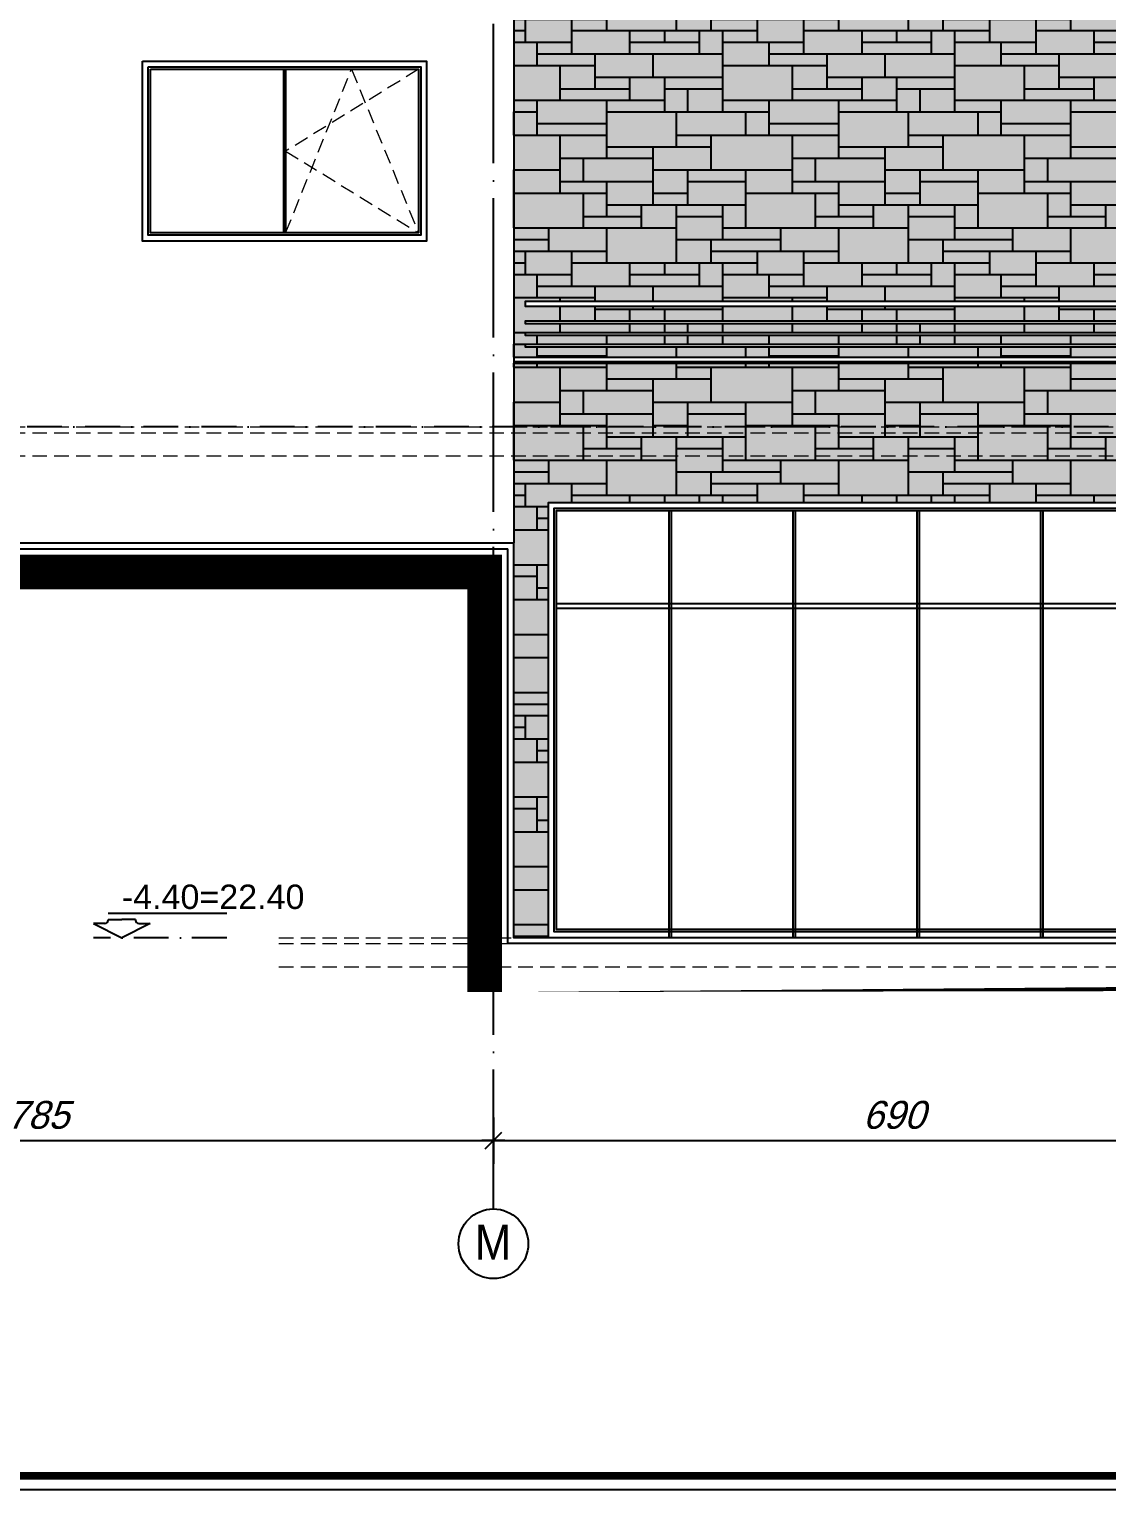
# Model space of a CAD drawing. Extents: x 9615146 to 9672346, y 4699603 to 4705703.
# Drawn here: x 9617002 to 9617931, y 4699603 to 4700861 of the extents above; entities that cross this region are included whole.
import ezdxf
from ezdxf.enums import TextEntityAlignment as Align

# ---------------------------------------------------------------- set-up
doc = ezdxf.new("R2010")
doc.units = 0
doc.header["$LTSCALE"] = 0.5
doc.header["$MEASUREMENT"] = 0
doc.header["$PDSIZE"] = -1
for name, pattern in [('ACAD_ISO04W100', [30, 24, -3, 0, -3]), ('DASHED', [0.75, 0.5, -0.25]), ('OSI1000', [5, 3, -1, 0, -1])]:
    doc.linetypes.add(name, pattern=pattern)
doc.layers.get('0').update_dxf_attribs({"color": 251, "linetype": 'CONTINUOUS'})
doc.layers.get('Defpoints').update_dxf_attribs({"color": 251, "linetype": 'CONTINUOUS'})
for name, color, linetype in [('_axis', 1, 'ACAD_ISO04W100'), ('_axis_num', 1, 'CONTINUOUS'), ('_dimension', 4, 'CONTINUOUS'), ('_dimension_evel', 4, 'CONTINUOUS'), ('_hatch', 9, 'CONTINUOUS'), ('_hatch_construction', 252, 'CONTINUOUS'), ('_table', 3, 'CONTINUOUS'), ('fasadi', 147, 'CONTINUOUS')]:
    doc.layers.add(name, color=color, linetype=linetype)
doc.layers.add('_punk', color=8, linetype='DASHED', lineweight=9)
doc.styles.add('HEB1', font='', dxfattribs={"width": 0.8, "oblique": 17})
doc.styles.add('POMESHTENIA', font='arial.ttf', dxfattribs={"width": 0.9})
doc.styles.add('WIN', font='swindos.shx', dxfattribs={"oblique": 17})
doc.styles.get('HEB1').set_extended_font_data('HebarU Cyr')
doc.dimstyles.new('dim_50', dxfattribs={"dimtxt": 24, "dimasz": 1, "dimexe": 30, "dimexo": 0, "dimgap": 10, "dimtad": 1, "dimdec": 1, "dimrnd": 0.5, "dimdsep": 46, "dimtxsty": 'WIN', "dimblk1": '1', "dimblk2": '1', "dimsah": 1, "dimcen": 15, "dimdle": 10, "dimse1": 1, "dimse2": 1, "dimadec": 0, "dimazin": 0, "dimtfac": 1, "dimtdec": 1, "dimtix": 1, "dimtmove": 2, "dimatfit": 3, "dimldrblk": '1', "dimfxl": 1, "dimtolj": 1, "dimarcsym": 0})
pattern_1 = [(0, (0, 0), (0, 200), [150, -50]), (0, (0, 10), (0, 200), [-60, 60, -30, 50]), (0, (0, 20), (0, 200), [-90, 110]), (0, (0, 30), (0, 200), [90, -110]), (0, (0, 40), (0, 200), [-40, 160]), (0, (0, 50), (0, 200), [70, -50, 60, -20]), (0, (70, 60), (0, 200), [160, -40]), (0, (-10, 70), (0, 200), [110, -90]), (0, (-40, 80), (0, 200), [90, -110]), (0, (0, 90), (0, 200), [160, -40]), (0, (0, 100), (0, 200), [-80, 50, -30, 40]), (0, (100, 110), (0, 200), [120, -80]), (0, (20, 120), (0, 200), [80, -40, 30, -50]), (0, (60, 130), (0, 200), [80, -30, 50, -40]), (0, (140, 140), (0, 200), [120, -80]), (0, (60, 150), (0, 200), [80, -120]), (0, (100, 160), (0, 200), [90, -110]), (0, (100, 170), (0, 200), [-60, 140]), (0, (40, 180), (0, 200), [60, -140]), (0, (100, 190), (0, 200), [140, -60]), (90, (0, 80), (-200, 1.224646799147353e-14), [30, -80, 70, -20]), (90, (20, 90), (-200, 1.224646799147353e-14), [50, -30, 20, -100]), (90, (30, 50), (-200, 1.224646799147353e-14), [20, -180]), (90, (40, 30), (-200, 1.224646799147353e-14), [20, -120, 30, -30]), (90, (50, 70), (-200, 1.224646799147353e-14), [20, -180]), (90, (60, 0), (-200, 1.224646799147353e-14), [30, -90, 50, -30]), (90, (70, 40), (-200, 1.224646799147353e-14), [30, -170]), (90, (80, 90), (-200, 1.224646799147353e-14), [30, -10, 20, -140]), (90, (90, 10), (-200, 1.224646799147353e-14), [30, -170]), (90, (100, 60), (-200, 1.224646799147353e-14), [30, -10, 30, -20, 50, -60]), (90, (120, 60), (-200, 1.224646799147353e-14), [-140, 20, -20, 20]), (90, (130, 90), (-200, 1.224646799147353e-14), [20, -180]), (90, (140, 20), (-200, 1.224646799147353e-14), [20, -70, 50, -60]), (90, (150, 50), (-200, 1.224646799147353e-14), [10, -130, 30, -30]), (90, (160, 60), (-200, 1.224646799147353e-14), [50, -50, 30, -70]), (90, (170, 110), (-200, 1.224646799147353e-14), [30, -50, 20, -100]), (90, (180, 40), (-200, 1.224646799147353e-14), [20, -180]), (90, (190, 60), (-200, 1.224646799147353e-14), [20, -60, 30, -90])]

# ---------------------------------------------------------------- blocks, each defined once
blk = doc.blocks.new('rtyre')
at = {"layer": '_dimension_evel', "ltscale": 20}
for p, q in [((-21.08991620464076, 37.79426300298655), (161.5563992843381, 37.79426284031797)), ((-21.08991621457972, 28.28064290881593), (-21.08991621457972, 26.78341123343125)), ((-21.08991621457972, 28.28064290881593), (2.484011929482222e-08, 28.28064289018948)), ((21.0899162642454, 28.28064287032612), (2.484011929482222e-08, 28.28064289018948)), ((21.0899162642454, 28.28064287032612), (21.08991626175703, 26.78341119617835)), ((-25.98991621100868, 21.88341124133149), (-43.67999989444797, 21.88341125623265)), ((-43.67999989444797, 21.88341125623265), (0, 0)), ((43.67999993170088, 21.88341117924574), (0, 0)), ((25.98991624826158, 21.88341119538381), (43.67999993170088, 21.88341117924574))]:
    blk.add_line(p, q, dxfattribs=at)
for centre, major_axis, ratio, start_param, end_param in [((-25.98991620603192, 26.78341123839346), (3.464823224053962, 3.464823224053962), 0.9999999998278931, 3.926990816057631, 5.497787142683389), ((25.98991625322378, 26.78341119245306), (-3.464823224673926, 3.464823224673926), 0.9999999994715169, 0.7853981629014264, 2.356194488915409)]:
    blk.add_ellipse(centre, major_axis=major_axis, ratio=ratio, start_param=start_param, end_param=end_param, dxfattribs=at)
at = {"layer": '_dimension_evel', "linetype": 'OSI1000', "ltscale": 20, "style": 'HEB1', "oblique": 359.9999999871126, "width": 0.79999999781503}
blk.add_attdef('+12.50', (3.974128048866987e-08, 44.24032013564283), '', height=41.99999997485429, rotation=359.9999999466392, dxfattribs=at)
blk = doc.blocks.new('1')
for p, q in [((0, 20), (0, -20)), ((-10, 0), (10, 0)), ((-7.071067811866669, -7.07106781186485), (7.071067811866669, 7.07106781186485))]:
    blk.add_line(p, q)
blk = doc.blocks.new('*D35')
at = {"layer": '_dimension', "color": 0, "lineweight": -2, "ltscale": 30, "transparency": 16777216}
blk.add_line((9616618.490827398, 4699904.143952237), (9617401.490827378, 4699904.143952237), dxfattribs=at)
at = {"layer": 'Defpoints', "color": 0, "ltscale": 30, "transparency": 16777216}
for p in [(9617402.490827378, 4699904.143952207, -1.862645149444409e-09), (9617402.490827378, 4699904.143952237), (9616617.490827398, 4699845.264959396)]:
    blk.add_point(p, dxfattribs=at)
at = {"layer": '_dimension', "color": 0, "lineweight": -2, "ltscale": 30, "transparency": 16777216, "rotation": 180}
blk.add_blockref('1', (9616617.490827398, 4699904.143952237), dxfattribs=at)
at = {"layer": '_dimension', "color": 0, "lineweight": -2, "ltscale": 30, "transparency": 16777216}
blk.add_blockref('1', (9617402.490827378, 4699904.143952237), dxfattribs=at)
at = {"layer": '_dimension', "color": 0, "ltscale": 30, "transparency": 16777216, "insert": (9617009.990827389, 4699926.143952237), "char_height": 24, "attachment_point": 5, "style": 'WIN'}
blk.add_mtext('\\A1;785', dxfattribs=at)
blk = doc.blocks.new('*D36')
at = {"layer": '_dimension', "color": 0, "lineweight": -2, "ltscale": 30, "transparency": 16777216}
blk.add_line((9617403.490827378, 4699904.143952237), (9618091.490826895, 4699904.143952237), dxfattribs=at)
at = {"layer": 'Defpoints', "color": 0, "ltscale": 30, "transparency": 16777216}
for p in [(9617402.490827378, 4699904.143952207, -1.862645149444409e-09), (9618092.490826895, 4699904.143952237, -1.862645149447799e-09), (9618092.490826895, 4699904.143952237)]:
    blk.add_point(p, dxfattribs=at)
at = {"layer": '_dimension', "color": 0, "lineweight": -2, "ltscale": 30, "transparency": 16777216, "rotation": 180}
blk.add_blockref('1', (9617402.490827378, 4699904.143952237), dxfattribs=at)
at = {"layer": '_dimension', "color": 0, "lineweight": -2, "ltscale": 30, "transparency": 16777216}
blk.add_blockref('1', (9618092.490826895, 4699904.143952237), dxfattribs=at)
at = {"layer": '_dimension', "color": 0, "ltscale": 30, "transparency": 16777216, "insert": (9617747.490827136, 4699926.143952237), "char_height": 24, "attachment_point": 5, "style": 'WIN'}
blk.add_mtext('\\A1;690', dxfattribs=at)

msp = doc.modelspace()

# ---------------------------------------------------------------- hatches: boundary and pattern name
at = {"layer": '_hatch', "ltscale": 30, "true_color": 0xb4b09d}
h = msp.add_hatch(color=253, dxfattribs=at)
h.dxf.hatch_style = 1
h.paths.add_polyline_path([(9617599.99086314, 4700878.838116315), (9617479.990834063, 4700878.838116315), (9617419.990831237, 4700878.838116315), (9617419.990831237, 4700578.838117587), (9618074.990826314, 4700578.838117587), (9618074.990826316, 4700587.838117577), (9617429.990831234, 4700587.838117706), (9617429.990831235, 4700589.838117704), (9618074.990826314, 4700589.838117575), (9618074.990826316, 4700597.838117578), (9617429.990831234, 4700597.838117706), (9617429.990831235, 4700599.838117704), (9618074.990826314, 4700599.838117575), (9618074.990826316, 4700607.838117577), (9617429.990831234, 4700607.838117707), (9617429.990831237, 4700609.838117704), (9618074.990826316, 4700609.838117575), (9618074.990826316, 4700622.838117576), (9617429.990831234, 4700622.838117707), (9617429.99083124, 4700626.838117702), (9618074.990826316, 4700626.838117573), (9618074.990826316, 4700713.83811676), (9618092.490826858, 4700713.83811676), (9618092.490826858, 4700714.838116317), (9618072.990826316, 4700714.838116316), (9618072.990826316, 4700718.838116316), (9618074.990826316, 4700718.838116316), (9618074.990826316, 4700878.838116315)])
h = msp.add_hatch(color=253, dxfattribs=at)
h.dxf.hatch_style = 1
h.paths.add_polyline_path([(9617419.990831237, 4700573.838117582), (9617419.990831237, 4700418.838118263), (9617419.990831245, 4700078.838118114), (9617449.990831237, 4700078.838118107), (9617449.990831237, 4700453.838117794), (9618092.49082687, 4700453.838117794), (9618092.490826864, 4700573.838117582)])
h.paths.add_polyline_path([(9618092.49082687, 4700453.838117793), (9618127.490826203, 4700453.838117793), (9618127.4908262, 4700573.838117582), (9618092.490826866, 4700573.838117583)])
at = {"layer": '_hatch_construction', "ltscale": 40}
h = msp.add_hatch(dxfattribs=at)
h.set_pattern_fill('CUTSTONE', color=250, scale=200, style=0, pattern_type=2)
h.set_pattern_definition(pattern_1)
h.paths.add_polyline_path([(9617599.99086314, 4700878.838116315), (9617479.990834063, 4700878.838116315), (9617419.990831237, 4700878.838116315), (9617419.990831237, 4700578.838117587), (9618074.990826314, 4700578.838117587), (9618074.990826316, 4700587.838117577), (9617429.990831234, 4700587.838117706), (9617429.990831235, 4700589.838117704), (9618074.990826314, 4700589.838117575), (9618074.990826316, 4700597.838117578), (9617429.990831234, 4700597.838117706), (9617429.990831235, 4700599.838117704), (9618074.990826314, 4700599.838117575), (9618074.990826316, 4700607.838117577), (9617429.990831234, 4700607.838117707), (9617429.990831237, 4700609.838117704), (9618074.990826316, 4700609.838117575), (9618074.990826316, 4700622.838117576), (9617429.990831234, 4700622.838117707), (9617429.99083124, 4700626.838117702), (9618074.990826316, 4700626.838117573), (9618074.990826316, 4700713.83811676), (9618092.490826858, 4700713.83811676), (9618092.490826858, 4700714.838116317), (9618072.990826316, 4700714.838116316), (9618072.990826316, 4700718.838116316), (9618074.990826316, 4700718.838116316), (9618074.990826316, 4700878.838116315)])
h = msp.add_hatch(dxfattribs=at)
h.set_pattern_fill('CUTSTONE', color=250, scale=200, style=0, pattern_type=2)
h.set_pattern_definition(pattern_1)
h.paths.add_polyline_path([(9617419.990831237, 4700573.838117582), (9617419.990831237, 4700418.838118263), (9617419.990831245, 4700078.838118114), (9617449.990831237, 4700078.838118107), (9617449.990831237, 4700453.838117794), (9618092.49082687, 4700453.838117794), (9618092.490826864, 4700573.838117582)])
h.paths.add_polyline_path([(9618092.49082687, 4700453.838117793), (9618127.490826203, 4700453.838117793), (9618127.4908262, 4700573.838117582), (9618092.490826866, 4700573.838117583)])

# ---------------------------------------------------------------- linework, layer by layer
at = {"layer": '_axis', "ltscale": 10}
msp.add_line((9617402.490827376, 4699845.264959421, -1.862645149447799e-09), (9617402.49082746, 4702288.083975537, -1.862645149447799e-09), dxfattribs=at)
at = {"layer": '_axis_num'}
msp.add_circle((9617402.490827372, 4699815.26495942, -1.862645149447799e-09), 30, dxfattribs=at)
at = {"layer": '_dimension_evel', "linetype": 'OSI1000', "ltscale": 20}
for p, q in [((9622040.714028748, 4700518.838117082), (9615568.705408452, 4700518.838118413, -3.725290298678756e-09)), ((9617172.766643897, 4700078.838117043, -1.862645149447799e-09), (9617057.834260294, 4700078.838117062, -1.862645149447799e-09))]:
    msp.add_line(p, q, dxfattribs=at)
at = {"layer": '_hatch', "color": 252, "ltscale": 10, "const_width": 30.00000000000001, "elevation": 1.756640951913386e-09}
msp.add_lwpolyline([(9621892.401607389, 4700053.83811708), (9617394.990831245, 4700053.838118119), (9617394.990831237, 4700393.838118262), (9615884.990834692, 4700393.838118263), (9615884.990834694, 4700493.838118267), (9615753.93999617, 4700493.83811834)], dxfattribs=at)
at = {"layer": '_punk', "ltscale": 50}
for p, q in [((9617337.990829753, 4700826.838116272, 1.743906489443742e-09), (9617223.49082797, 4700756.338116321, 1.743906489443742e-09)), ((9617223.49082797, 4700685.838116327, 1.743906489443742e-09), (9617280.240828851, 4700826.838116323, 1.743906489443742e-09)), ((9617280.240828851, 4700826.838116323, 1.743906489443742e-09), (9617337.990829717, 4700685.838116324, 1.743906489443742e-09)), ((9617223.49082797, 4700756.338116321, 1.743906489443742e-09), (9617337.990829717, 4700685.838116324, 1.743906489443742e-09)), ((9615767.828732206, 4700518.838118381, -1.862645149447799e-09), (9620218.003300536, 4700518.838117421)), ((9615767.828732206, 4700513.838118381, -1.862645149447799e-09), (9620218.003300535, 4700513.838117421)), ((9615767.828732204, 4700493.838118379, -1.862645149447799e-09), (9620218.003300535, 4700493.838117418)), ((9617217.680419907, 4700078.838118381, -1.862645149447799e-09), (9620218.003300536, 4700078.838117421)), ((9617217.680419907, 4700073.838118381, -1.862645149447799e-09), (9620218.003300535, 4700073.838117421)), ((9617217.680419905, 4700053.838118379, -1.862645149447799e-09), (9620218.003300535, 4700053.838117418))]:
    msp.add_line(p, q, dxfattribs=at)
at = {"layer": '_table', "ltscale": 10}
msp.add_lwpolyline([(9615146.02944656, 4702603.380101892), (9623446.029446557, 4702603.380101889), (9623446.029446559, 4699603.380101888), (9615146.029446563, 4699603.38010189)], close=True, dxfattribs=at)
msp.add_lwpolyline([(9615297.713657089, 4702591.380101892, 6.842105263157892, 6.842105263157892, 0), (9623434.029446559, 4702591.380101888, 6.842105263157892, 6.842105263157892, 0), (9623434.029446557, 4699615.380101887, 6.842105263157892, 6.842105263157892, 0), (9615297.713657089, 4699615.380101895, 6.842105263157892, 6.842105263157892, 0)], format="xyseb", close=True, dxfattribs=at)
at = {"layer": 'fasadi', "ltscale": 40}
for p, q in [((9617419.990831245, 4701883.838116058, -1.862645149447799e-09), (9617419.990831237, 4700418.838118263, -1.862645149447799e-09)), ((9617221.49082797, 4700826.838116319, 1.743906489443742e-09), (9617221.49082797, 4700685.838116324, 1.743906489443742e-09)), ((9617223.49082797, 4700826.838116319, 1.743906489443742e-09), (9617223.49082797, 4700685.838116324, 1.743906489443742e-09)), ((9617553.693414724, 4700446.838117793, -1.862645149447799e-09), (9617553.693414724, 4700078.838117856, -1.862645149447799e-09)), ((9617555.693414724, 4700446.838117793, -1.862645149447799e-09), (9617555.693414724, 4700078.838117854, -1.862645149447799e-09)), ((9617660.629515976, 4700446.838117792, -1.862645149447799e-09), (9617660.629515974, 4700078.838117775, -1.862645149447799e-09)), ((9617662.629515974, 4700446.838117792, -1.862645149447799e-09), (9617662.629515974, 4700078.838117774, -1.862645149447799e-09)), ((9617767.420320917, 4700446.838117792, -1.862645149447799e-09), (9617767.420320917, 4700078.838117694, -1.862645149447799e-09)), ((9617769.420320917, 4700446.838117792, -1.862645149447799e-09), (9617769.420320915, 4700078.838117692, -1.862645149447799e-09)), ((9617874.005953062, 4700446.838117792, -1.862645149447799e-09), (9617874.005953066, 4700078.838117613, -1.862645149447799e-09)), ((9617876.005953064, 4700446.838117792, -1.862645149447799e-09), (9617876.005953064, 4700078.838117611, -1.862645149447799e-09))]:
    msp.add_line(p, q, dxfattribs=at)
at = {"layer": 'fasadi', "ltscale": 30}
for p, q in [((9617419.99083124, 4700573.838117582, -1.862645149447797e-09), (9620009.377006248, 4700573.838117584)), ((9615904.990834692, 4700413.838118263, -1.862645149424964e-09), (9617414.990831237, 4700413.838118261, -1.862616472661171e-09)), ((9615909.990834596, 4700418.838118263, -1.862645149447799e-09), (9617419.990831237, 4700418.838118262, -1.862645149447799e-09)), ((9617456.990831237, 4700366.838117793, -1.862645149447799e-09), (9619956.49701207, 4700366.838117793, -1.862645149447799e-09)), ((9617456.990831237, 4700362.838117793, -1.862645149447799e-09), (9619956.49701207, 4700362.838117793, -1.862645149447799e-09))]:
    msp.add_line(p, q, dxfattribs=at)
at = {"layer": 'fasadi', "ltscale": 40, "elevation": 1.743906489443742e-09}
for points in [[(9617099.990826186, 4700833.838116319), (9617344.990829753, 4700833.838116319), (9617344.990829753, 4700678.838116324), (9617099.990826186, 4700678.838116324)], [(9617104.990826186, 4700828.838116319), (9617339.990829753, 4700828.838116319), (9617339.990829753, 4700683.838116324), (9617104.990826186, 4700683.838116324)], [(9617106.990826186, 4700826.838116319), (9617337.990829753, 4700826.838116319), (9617337.990829753, 4700685.838116324), (9617106.990826186, 4700685.838116324)]]:
    msp.add_lwpolyline(points, close=True, dxfattribs=at)
at = {"layer": 'fasadi', "ltscale": 30}
for points in [[(9618092.490826862, 4700626.83811757), (9617429.990831237, 4700626.838117702), (9617429.990831235, 4700622.838117706), (9618092.490826862, 4700622.838117573)], [(9618092.490826862, 4700609.838117572), (9617429.990831237, 4700609.838117704), (9617429.990831235, 4700607.838117706), (9618092.490826862, 4700607.838117573)], [(9618092.490826862, 4700599.838117572), (9617429.990831237, 4700599.838117704), (9617429.990831235, 4700597.838117706), (9618092.490826862, 4700597.838117573)], [(9618092.490826862, 4700589.838117572), (9617429.990831237, 4700589.838117704), (9617429.990831235, 4700587.838117706), (9618092.490826862, 4700587.838117573)]]:
    msp.add_lwpolyline(points, close=True, dxfattribs=at)
msp.add_lwpolyline([(9617419.990831226, 4700578.838117587), (9620011.377006246, 4700578.838117589), (9620011.377006246, 4700574.838117589), (9617419.990831226, 4700574.838117587)], dxfattribs=at)
at = {"layer": 'fasadi', "ltscale": 30, "elevation": -1.862645149447799e-09}
for points in [[(9619963.49701207, 4700078.838116026), (9617449.990831237, 4700078.838116026), (9617449.990831237, 4700453.838117793), (9619963.49701207, 4700453.838117793)], [(9619958.49701207, 4700083.838116026), (9617454.990831237, 4700083.838116026), (9617454.990831237, 4700448.838117793), (9619958.49701207, 4700448.838117793)], [(9619956.49701207, 4700085.838116026), (9617456.990831237, 4700085.838116026), (9617456.990831237, 4700446.838117793), (9619956.49701207, 4700446.838117793)]]:
    msp.add_lwpolyline(points, close=True, dxfattribs=at)
at = {"layer": 'fasadi', "ltscale": 40, "elevation": 1.756640951913386e-09}
for points in [[(9621892.401607392, 4700073.83811708), (9617414.990831243, 4700073.838118115), (9617414.990831237, 4700413.838118261)], [(9621892.401607392, 4700078.83811708), (9617419.990831245, 4700078.838118114), (9617419.990831237, 4700418.838118262)]]:
    msp.add_lwpolyline(points, dxfattribs=at)

# ---------------------------------------------------------------- block references
at = {"layer": '_dimension_evel', "linetype": 'OSI1000', "ltscale": 20}
ref = msp.add_blockref('rtyre', (9617082.295060234, 4700078.838117058, -1.862645149447799e-09), dxfattribs=dict(at, xscale=0.5600000023841858, yscale=0.5600000023841858, zscale=0.5600000023841858))
ref.add_attrib('+12.50', '-4.40=22.40', (9617082.295060266, 4700103.612696332, -1.862645149447799e-09), dxfattribs={"linetype": 'OSI1000', "ltscale": 20, "height": 20.99999999999999, "style": 'POMESHTENIA'})

# ---------------------------------------------------------------- texts
at = {"layer": '_axis_num', "style": 'POMESHTENIA', "width": 0.9}
msp.add_text('M', height=30, rotation=359.9999999466392, dxfattribs=at).set_placement((9617386.501499377, 4699816.694583589, -1.862645149447799e-09), align=Align.MIDDLE_LEFT)

# ---------------------------------------------------------------- dimensions: what is measured, and where the dimension line sits
at = {"layer": '_dimension', "ltscale": 30}
for base, p1, p2, picture, middle in [((9617402.490827378, 4699904.143952237), (9616617.490827398, 4699845.264959396), (9617402.490827378, 4699904.143952207, -1.862645149444409e-09), '*D35', (9617009.990827389, 4699926.143952237)), ((9618092.490826895, 4699904.143952237), (9617402.490827378, 4699904.143952207, -1.862645149444409e-09), (9618092.490826895, 4699904.143952237, -1.862645149447799e-09), '*D36', (9617747.490827136, 4699926.143952237))]:
    dim = msp.add_linear_dim(base=base, p1=p1, p2=p2, dimstyle='dim_50', dxfattribs=at)
    dim.commit()
    dim.dimension.update_dxf_attribs({"geometry": picture, "text_midpoint": middle})

doc.saveas('drawing.dxf')
